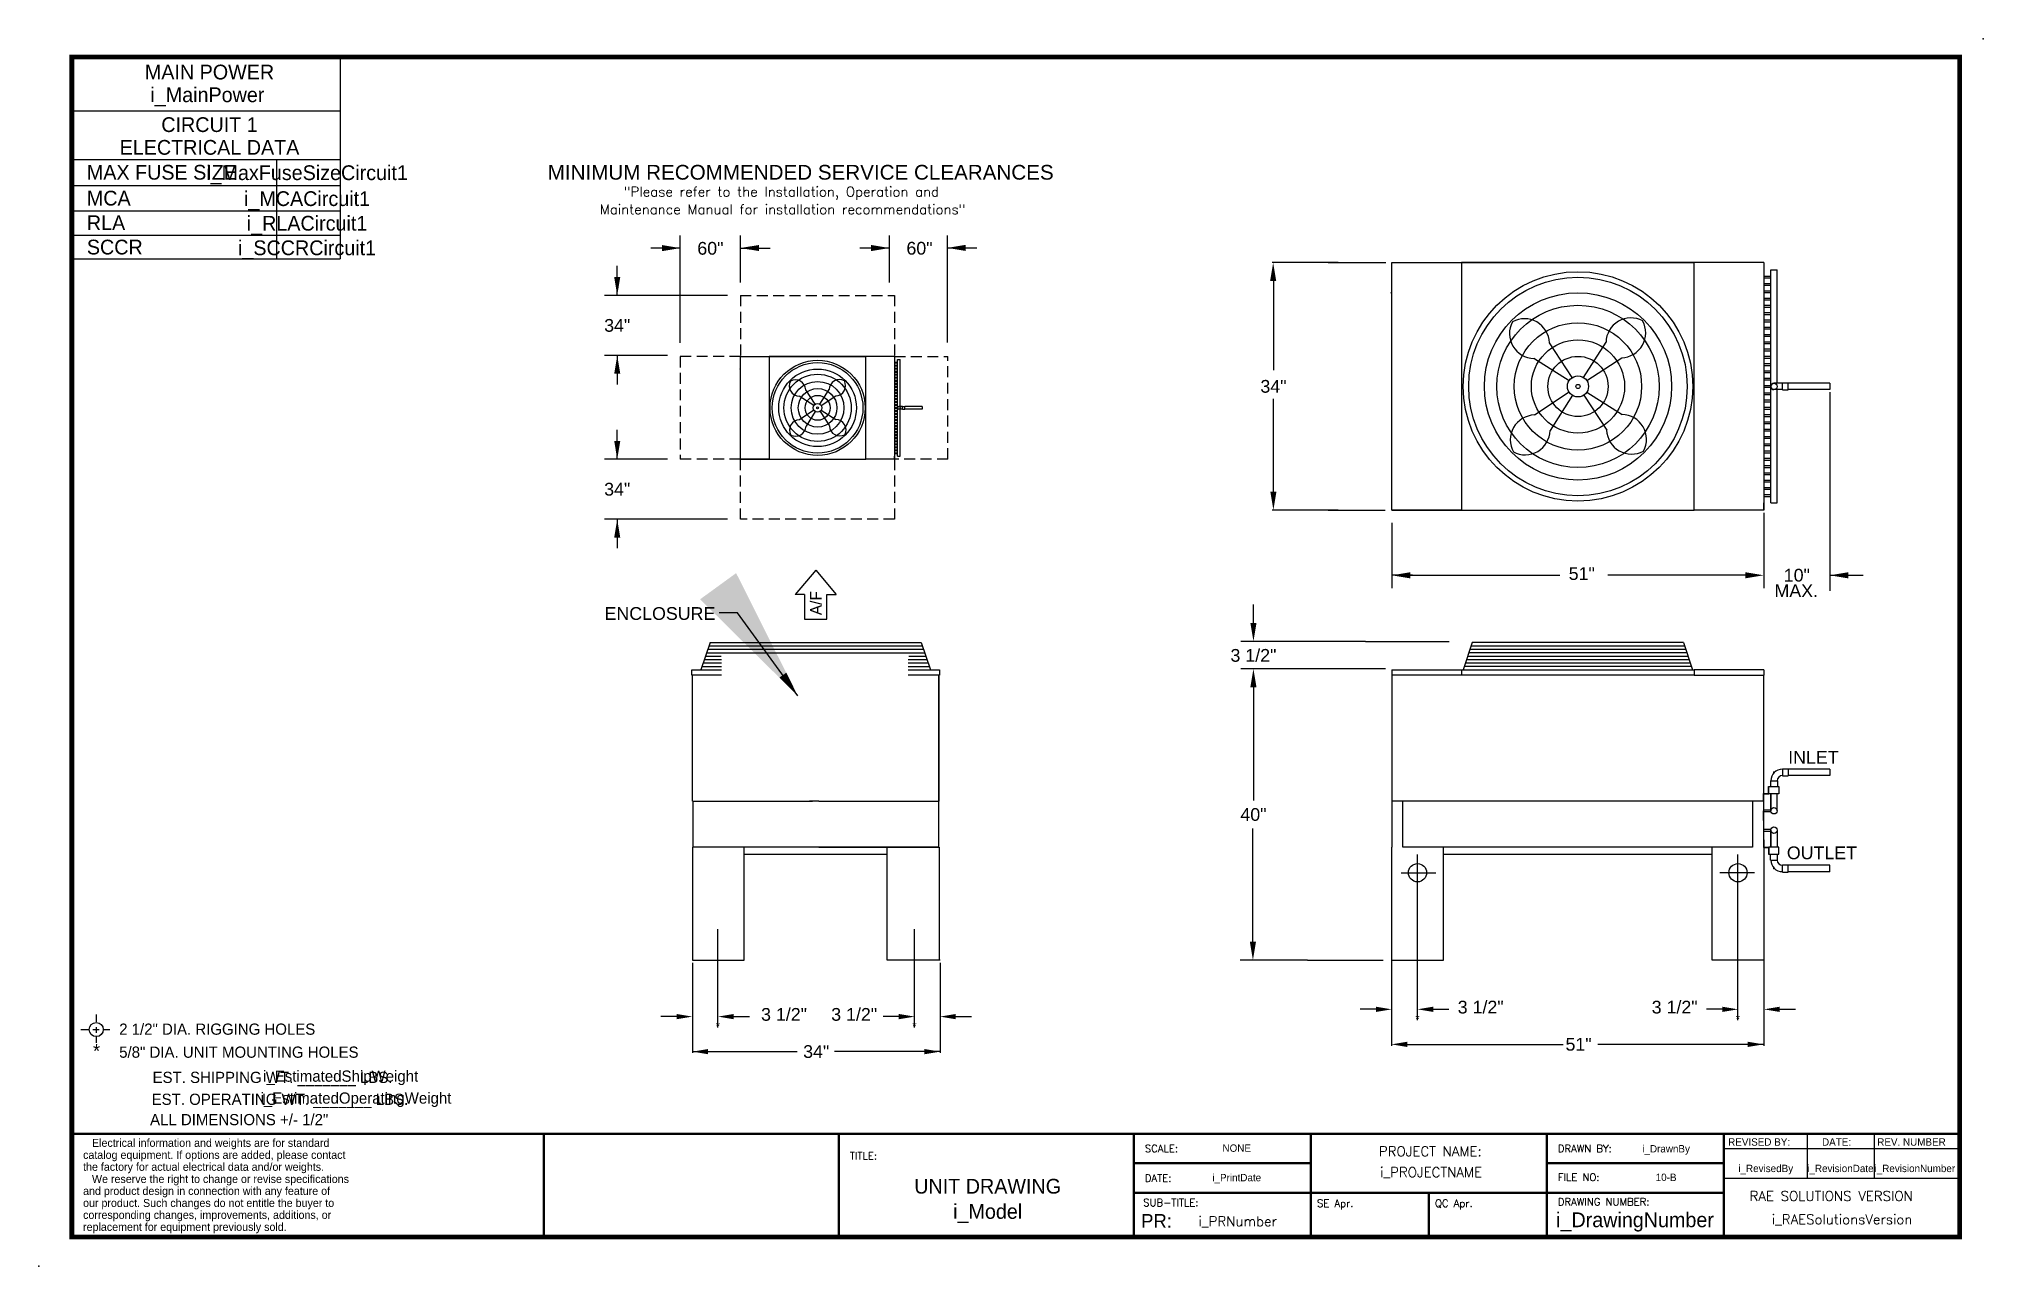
# Model space of a CAD drawing. Extents: x -14 to 253, y -5 to 163.
import ezdxf
from ezdxf.enums import TextEntityAlignment as Align

# ---------------------------------------------------------------- set-up
doc = ezdxf.new("R2010")
doc.units = 0
doc.header["$MEASUREMENT"] = 0
doc.linetypes.add('DASHED', pattern=[0.75, 0.5, -0.25])
doc.layers.get('0').update_dxf_attribs({"linetype": 'CONTINUOUS'})
doc.layers.get('Defpoints').update_dxf_attribs({"linetype": 'CONTINUOUS'})
doc.layers.add('C1E', color=7, linetype='CONTINUOUS')
doc.styles.add('dimentions', font='ARIAL.TTF')
doc.styles.add('SIMPLEX', font='SIMPLEX')
doc.dimstyles.get("Standard").update_dxf_attribs({"dimtxt": 1.328, "dimasz": 1.328, "dimexe": 0.18, "dimexo": 0.375, "dimgap": 0.09, "dimtad": 0, "dimtih": 1, "dimtoh": 1, "dimdec": 1, "dimzin": 0, "dimdsep": 46, "dimlunit": 5, "dimtxsty": 'STANDARD', "dimcen": 0.09, "dimadec": 0, "dimazin": 0, "dimtfac": 1, "dimtdec": 1, "dimtofl": 0, "dimtmove": 0, "dimatfit": 3, "dimfxl": 1, "dimtolj": 1, "dimtzin": 0, "dimarcsym": 0})

msp = doc.modelspace()

# ---------------------------------------------------------------- linework, layer by layer
at = {"color": 7, "lineweight": 30}
for p, q in [((74.33, 121.78), (74.33, 136.48)), ((82.58, 130.03), (82.58, 136.48)), ((82.58, 130.03), (82.58, 136.48)), ((103.04, 130.04), (103.04, 136.49)), ((103.04, 130.04), (103.04, 136.49)), ((111.01, 121.79), (111.01, 136.49)), ((74.33, 134.77), (70.28, 134.77)), ((82.63, 134.78), (86.68, 134.78)), ((103.04, 134.78), (98.99, 134.78)), ((111.01, 134.8), (115.06, 134.8)), ((65.67, 128.28), (65.67, 132.33)), ((164.64, 132.78), (155.59, 132.78)), ((155.77, 131.46), (155.77, 118.03)), ((163.27, 132.78), (171.21, 132.78)), ((80.83, 128.28), (63.92, 128.28)), ((72.58, 120.03), (63.92, 120.03)), ((72.58, 120.03), (63.92, 120.03)), ((65.67, 120.03), (65.67, 116.06)), ((232.17, 114.98), (232.17, 89.67)), ((155.77, 100.11), (155.77, 114.08)), ((65.67, 105.79), (65.67, 109.84)), ((72.58, 105.79), (63.92, 105.79)), ((164.64, 98.78), (155.59, 98.78)), ((163.27, 98.78), (171.11, 98.78)), ((65.67, 97.54), (65.67, 93.57)), ((223.08, 98.44), (223.08, 89.67)), ((232.17, 89.85), (236.73, 89.85)), ((168.41, 80.78), (179.89, 80.78)), ((175.55, 28.76), (175.55, 51.51)), ((219.55, 28.76), (219.55, 51.51)), ((173.3, 49.01), (178.05, 49.01)), ((221.8, 49.01), (217.05, 49.01)), ((79.49, 27.76), (79.49, 41.26)), ((106.49, 27.76), (106.49, 41.26)), ((171.99, 37.63), (171.99, 25.27)), ((223.12, 37.63), (223.12, 25.27)), ((75.99, 36.63), (75.99, 24.27)), ((109.99, 36.63), (109.99, 24.27)), ((160.45, 37.01), (170.83, 37.01)), ((-5.86, 29.55), (-5.86, 28.53)), ((-7.97, 27.48), (-6.94, 27.48)), ((-6.34, 27.48), (-5.47, 27.48)), ((-5.86, 27.81), (-5.86, 27.04)), ((-4.87, 27.48), (-3.98, 27.48)), ((-5.86, 26.49), (-5.86, 25.68)), ((75.99, 24.45), (90.38, 24.45)), ((109.99, 24.45), (95.48, 24.45)), ((173.62, 25.45), (195.53, 25.45)), ((223.05, 25.45), (200.32, 25.45)), ((55.59, -1), (55.59, 13.18)), ((96.09, -1), (96.09, 13.18)), ((136.59, 13.18), (217.59, 13.18)), ((136.59, -1), (136.59, 13.18)), ((160.89, 13.18), (160.89, -1)), ((193.29, 13.18), (193.29, 5.07)), ((217.59, 13.18), (217.59, -1)), ((217.59, 13.18), (249.99, 13.18)), ((217.59, 13.18), (217.59, 11.15)), ((217.59, 11.15), (249.99, 11.15)), ((229.03, 13.18), (229.03, 7.1)), ((238.23, 13.18), (238.23, 7.1)), ((160.89, 9.12), (136.59, 9.12)), ((193.29, 9.12), (217.59, 9.12)), ((193.29, 5.07), (193.29, 9.12)), ((217.59, 7.1), (249.99, 7.1)), ((217.59, 5.07), (136.59, 5.07)), ((177.09, 5.07), (177.09, -1)), ((193.29, 5.07), (193.29, -1))]:
    msp.add_line(p, q, dxfattribs=at)
at = {"color": 7, "ltscale": 7}
for p, q in [((172.02, 132.78), (181.58, 132.78)), ((172.02, 98.78), (172.02, 132.78)), ((181.58, 132.78), (213.52, 132.78)), ((213.52, 132.78), (181.58, 132.78)), ((181.58, 132.78), (181.58, 98.78)), ((223.08, 132.78), (213.52, 132.78)), ((213.52, 98.78), (213.52, 132.78)), ((223.05, 130.92), (224.07, 130.92)), ((223.08, 132.78), (223.08, 98.78)), ((223.08, 132.78), (223.08, 131.78)), ((224.05, 131.78), (224.93, 131.78)), ((224.05, 99.78), (224.05, 131.78)), ((224.93, 116.22), (224.93, 131.78)), ((223.05, 130.67), (224.07, 130.67)), ((223.05, 129.92), (224.07, 129.92)), ((223.05, 129.67), (224.07, 129.67)), ((223.05, 128.92), (224.07, 128.92)), ((223.05, 128.67), (224.07, 128.67)), ((223.05, 127.92), (224.07, 127.92)), ((223.05, 127.67), (224.07, 127.67)), ((223.05, 126.92), (224.07, 126.92)), ((223.05, 126.67), (224.07, 126.67)), ((223.05, 125.92), (224.07, 125.92)), ((223.05, 125.67), (224.07, 125.67)), ((223.05, 124.92), (224.07, 124.92)), ((223.05, 124.67), (224.07, 124.67)), ((223.05, 123.92), (224.07, 123.92)), ((223.05, 123.67), (224.07, 123.67)), ((223.05, 122.92), (224.07, 122.92)), ((223.05, 122.67), (224.07, 122.67)), ((223.05, 121.92), (224.07, 121.92)), ((223.05, 121.67), (224.07, 121.67)), ((223.05, 120.92), (224.07, 120.92)), ((223.05, 120.67), (224.07, 120.67)), ((82.58, 119.88), (86.55, 119.88)), ((82.58, 105.79), (82.58, 119.88)), ((86.55, 119.88), (99.79, 119.88)), ((99.79, 119.88), (86.55, 119.88)), ((86.55, 119.88), (86.55, 105.79)), ((103.75, 119.88), (99.79, 119.88)), ((99.79, 105.79), (99.79, 119.88)), ((103.74, 119.11), (104.16, 119.11)), ((103.74, 119.01), (104.16, 119.01)), ((103.74, 118.7), (104.16, 118.7)), ((103.74, 118.59), (104.16, 118.59)), ((103.74, 118.28), (104.16, 118.28)), ((103.74, 118.18), (104.16, 118.18)), ((103.74, 117.87), (104.16, 117.87)), ((103.74, 117.76), (104.16, 117.76)), ((103.75, 119.88), (103.75, 105.79)), ((103.75, 119.88), (103.75, 119.47)), ((104.15, 119.47), (104.52, 119.47)), ((104.15, 106.2), (104.15, 119.47)), ((104.52, 113.02), (104.52, 119.47)), ((223.05, 119.92), (224.07, 119.92)), ((223.05, 119.67), (224.07, 119.67)), ((223.05, 118.92), (224.07, 118.92)), ((223.05, 118.67), (224.07, 118.67)), ((223.05, 117.92), (224.07, 117.92)), ((223.05, 117.67), (224.07, 117.67)), ((103.74, 117.45), (104.16, 117.45)), ((103.74, 117.35), (104.16, 117.35)), ((103.74, 117.04), (104.16, 117.04)), ((103.74, 116.94), (104.16, 116.94)), ((103.74, 116.62), (104.16, 116.62)), ((103.74, 116.52), (104.16, 116.52)), ((103.74, 116.21), (104.16, 116.21)), ((103.74, 116.11), (104.16, 116.11)), ((103.74, 115.8), (104.16, 115.8)), ((103.74, 115.69), (104.16, 115.69)), ((103.74, 115.38), (104.16, 115.38)), ((103.74, 115.28), (104.16, 115.28)), ((103.74, 114.97), (104.16, 114.97)), ((103.74, 114.86), (104.16, 114.86)), ((223.05, 116.92), (224.07, 116.92)), ((223.05, 116.67), (224.07, 116.67)), ((223.05, 115.92), (224.07, 115.92)), ((223.05, 115.67), (224.07, 115.67)), ((223.05, 114.92), (224.07, 114.92)), ((225.66, 116.22), (224.49, 116.22)), ((225.66, 115.35), (224.49, 115.35)), ((224.93, 99.78), (224.93, 115.35)), ((225.66, 116.27), (226.44, 116.27)), ((225.66, 115.3), (225.66, 116.27)), ((225.66, 115.3), (226.44, 115.3)), ((226.44, 115.3), (226.44, 116.27)), ((232.17, 116.22), (226.44, 116.22)), ((232.17, 115.35), (226.44, 115.35)), ((232.17, 116.22), (232.17, 115.35)), ((103.74, 114.55), (104.16, 114.55)), ((103.74, 114.45), (104.16, 114.45)), ((103.74, 114.14), (104.16, 114.14)), ((103.74, 114.03), (104.16, 114.03)), ((103.74, 113.72), (104.16, 113.72)), ((103.74, 113.62), (104.16, 113.62)), ((103.74, 113.31), (104.16, 113.31)), ((103.74, 113.2), (104.16, 113.2)), ((103.74, 112.89), (104.16, 112.89)), ((103.74, 112.79), (104.16, 112.79)), ((103.74, 112.48), (104.16, 112.48)), ((103.74, 112.38), (104.16, 112.38)), ((104.82, 113.02), (104.34, 113.02)), ((104.82, 112.66), (104.34, 112.66)), ((104.52, 106.2), (104.52, 112.66)), ((104.82, 113.04), (105.14, 113.04)), ((104.82, 112.64), (104.82, 113.04)), ((104.82, 112.64), (105.14, 112.64)), ((105.14, 112.64), (105.14, 113.04)), ((107.52, 113.02), (105.14, 113.02)), ((107.52, 112.66), (105.14, 112.66)), ((107.52, 113.02), (107.52, 112.66)), ((223.05, 114.67), (224.07, 114.67)), ((223.05, 113.92), (224.07, 113.92)), ((223.05, 113.67), (224.07, 113.67)), ((223.05, 112.92), (224.07, 112.92)), ((223.05, 112.67), (224.07, 112.67)), ((103.74, 112.06), (104.16, 112.06)), ((103.74, 111.96), (104.16, 111.96)), ((103.74, 111.65), (104.16, 111.65)), ((103.74, 111.55), (104.16, 111.55)), ((103.74, 111.24), (104.16, 111.24)), ((103.74, 111.13), (104.16, 111.13)), ((103.74, 110.82), (104.16, 110.82)), ((103.74, 110.72), (104.16, 110.72)), ((103.74, 110.41), (104.16, 110.41)), ((103.74, 110.3), (104.16, 110.3)), ((103.74, 109.99), (104.16, 109.99)), ((103.74, 109.89), (104.16, 109.89)), ((103.74, 109.58), (104.16, 109.58)), ((103.74, 109.47), (104.16, 109.47)), ((223.05, 111.92), (224.07, 111.92)), ((223.05, 111.67), (224.07, 111.67)), ((223.05, 110.92), (224.07, 110.92)), ((223.05, 110.67), (224.07, 110.67)), ((223.05, 109.92), (224.07, 109.92)), ((223.05, 109.67), (224.07, 109.67)), ((103.74, 109.16), (104.16, 109.16)), ((103.74, 109.06), (104.16, 109.06)), ((103.74, 108.75), (104.16, 108.75)), ((103.74, 108.64), (104.16, 108.64)), ((103.74, 108.33), (104.16, 108.33)), ((103.74, 108.23), (104.16, 108.23)), ((103.74, 107.92), (104.16, 107.92)), ((103.74, 107.82), (104.16, 107.82)), ((103.74, 107.5), (104.16, 107.5)), ((103.74, 107.4), (104.16, 107.4)), ((103.74, 107.09), (104.16, 107.09)), ((103.74, 106.99), (104.16, 106.99)), ((223.05, 108.92), (224.07, 108.92)), ((223.05, 108.67), (224.07, 108.67)), ((223.05, 107.92), (224.07, 107.92)), ((223.05, 107.67), (224.07, 107.67)), ((223.05, 106.92), (224.07, 106.92)), ((82.58, 105.79), (86.55, 105.79)), ((86.55, 105.79), (82.58, 105.79)), ((86.55, 105.79), (99.79, 105.79)), ((103.75, 105.79), (99.79, 105.79)), ((103.75, 105.79), (99.79, 105.79)), ((103.74, 106.68), (104.16, 106.68)), ((103.74, 106.57), (104.16, 106.57)), ((103.75, 105.79), (103.75, 106.2)), ((104.15, 106.2), (104.52, 106.2)), ((223.05, 106.67), (224.07, 106.67)), ((223.05, 105.92), (224.07, 105.92)), ((223.05, 105.67), (224.07, 105.67)), ((223.05, 104.92), (224.07, 104.92)), ((223.05, 104.67), (224.07, 104.67)), ((223.05, 103.92), (224.07, 103.92)), ((223.05, 103.67), (224.07, 103.67)), ((223.05, 102.92), (224.07, 102.92)), ((223.05, 102.67), (224.07, 102.67)), ((223.05, 101.92), (224.07, 101.92)), ((223.05, 101.67), (224.07, 101.67)), ((172.02, 98.78), (181.58, 98.78)), ((181.58, 98.78), (172.02, 98.78)), ((181.58, 98.78), (213.52, 98.78)), ((223.08, 98.78), (213.52, 98.78)), ((223.08, 98.78), (213.52, 98.78)), ((223.05, 100.92), (224.07, 100.92)), ((223.05, 100.67), (224.07, 100.67)), ((223.08, 98.78), (223.08, 99.78)), ((224.05, 99.78), (224.93, 99.78)), ((80.83, 97.54), (63.92, 97.54)), ((75.92, 76.13), (75.92, 76.88)), ((75.92, 76.88), (80, 76.88)), ((80, 76.13), (75.92, 76.13)), ((76.02, 58.88), (76.02, 76.13)), ((76.02, 58.85), (76.02, 76.13)), ((105.62, 76.88), (109.92, 76.88)), ((109.92, 76.13), (105.62, 76.13)), ((109.83, 58.85), (109.83, 76.13)), ((109.83, 76.13), (109.83, 58.85)), ((109.92, 76.88), (109.92, 76.13)), ((172.02, 76.88), (181.58, 76.88)), ((172.02, 76.88), (172.02, 76.13)), ((181.58, 76.13), (172.02, 76.13)), ((172.05, 58.85), (172.05, 76.13)), ((181.58, 76.88), (181.58, 76.13)), ((181.58, 76.85), (213.52, 76.85)), ((213.52, 76.13), (181.58, 76.13)), ((223.08, 76.88), (213.52, 76.88)), ((213.52, 76.88), (213.52, 76.13)), ((213.52, 76.13), (223.08, 76.13)), ((223.05, 76.13), (223.05, 58.85)), ((223.08, 76.88), (223.08, 76.13)), ((224, 61.63), (224.98, 61.63)), ((224, 61.63), (224, 60.85)), ((224.98, 61.63), (224.98, 60.85)), ((225.66, 63.28), (225.66, 62.31)), ((225.66, 63.28), (226.44, 63.28)), ((225.66, 62.31), (226.44, 62.31)), ((226.44, 63.28), (226.44, 62.31)), ((232.17, 63.23), (226.44, 63.23)), ((232.17, 62.36), (226.44, 62.36)), ((232.17, 63.23), (232.17, 62.36)), ((76.02, 58.85), (92.49, 58.85)), ((76.05, 58.85), (76.05, 52.51)), ((93.36, 58.85), (109.83, 58.85)), ((109.8, 58.85), (109.8, 52.51)), ((172.05, 52.51), (172.05, 59.88)), ((223.05, 58.85), (172.05, 58.85)), ((173.55, 52.51), (173.55, 58.85)), ((221.55, 58.85), (221.55, 52.51)), ((223.05, 59.91), (223.74, 59.91)), ((223.05, 58.85), (223.05, 59.91)), ((223.05, 59.88), (223.05, 52.51)), ((223.05, 58.85), (223.05, 56.19)), ((223.12, 58.85), (223.05, 58.85)), ((223.12, 58.85), (223.12, 59.85)), ((223.12, 59.85), (223.8, 59.85)), ((223.74, 59.91), (223.74, 60.85)), ((223.74, 60.85), (223.8, 60.85)), ((223.8, 59.85), (223.8, 60.85)), ((223.8, 60.85), (224.93, 60.85)), ((225.18, 59.85), (223.8, 59.85)), ((224.05, 60.85), (224.93, 60.85)), ((224.05, 59.85), (224.05, 57.52)), ((224.05, 57.52), (224.05, 59.85)), ((224.93, 60.85), (225.18, 60.85)), ((224.93, 57.52), (224.93, 59.85)), ((225.18, 60.85), (225.18, 59.85)), ((223.05, 57.65), (224.07, 57.65)), ((223.05, 56.19), (223.05, 57.52)), ((223.05, 57.4), (224.07, 57.4)), ((223.05, 54.99), (224.07, 54.99)), ((223.05, 54.74), (224.07, 54.74)), ((223.05, 53.54), (223.05, 52.47)), ((223.12, 53.54), (223.05, 53.54)), ((223.12, 53.54), (223.12, 52.54)), ((224.05, 52.54), (224.05, 54.86)), ((224.05, 54.86), (224.05, 52.54)), ((224.93, 54.86), (224.93, 52.54)), ((75.99, 52.51), (75.99, 37.01)), ((92.49, 52.51), (76.05, 52.51)), ((83.11, 37.01), (83.11, 52.51)), ((102.74, 51.51), (83.11, 51.51)), ((109.8, 52.51), (93.36, 52.51)), ((93.36, 52.51), (109.83, 52.51)), ((102.74, 37.01), (102.74, 52.51)), ((109.86, 52.51), (109.86, 37.01)), ((171.99, 52.51), (171.99, 37.01)), ((221.55, 52.51), (173.55, 52.51)), ((179.12, 37.01), (179.12, 52.51)), ((215.99, 51.51), (179.12, 51.51)), ((215.99, 37.01), (215.99, 52.51)), ((223.05, 52.47), (223.74, 52.47)), ((223.12, 52.54), (223.8, 52.54)), ((223.12, 52.51), (223.12, 37.01)), ((223.74, 52.47), (223.74, 51.54)), ((223.74, 51.54), (223.8, 51.54)), ((225.18, 52.54), (223.8, 52.54)), ((223.8, 52.54), (223.8, 51.54)), ((223.8, 51.54), (224.93, 51.54)), ((224, 50.76), (224, 51.54)), ((224, 51.54), (224.98, 51.54)), ((224, 50.76), (224.98, 50.76)), ((224.05, 51.54), (224.93, 51.54)), ((224.93, 51.54), (225.18, 51.54)), ((224.98, 50.76), (224.98, 51.54)), ((225.18, 51.54), (225.18, 52.54)), ((225.66, 50.08), (226.44, 50.08)), ((225.66, 49.1), (225.66, 50.08)), ((225.66, 49.1), (226.44, 49.1)), ((226.44, 49.1), (226.44, 50.08)), ((232.17, 50.03), (226.44, 50.03)), ((232.17, 49.15), (226.44, 49.15)), ((232.17, 49.15), (232.17, 50.03)), ((75.99, 37.01), (83.11, 37.01)), ((75.99, 37.01), (83.11, 37.01)), ((75.99, 37.01), (83.11, 37.01)), ((109.86, 37.01), (102.74, 37.01)), ((109.99, 37.01), (102.86, 37.01)), ((171.99, 37.01), (179.12, 37.01)), ((223.12, 37.01), (215.99, 37.01))]:
    msp.add_line(p, q, dxfattribs=at)
at = {"color": 7, "linetype": 'DASHED', "lineweight": 30, "ltscale": 3}
for p, q in [((82.58, 128.28), (103.75, 128.28)), ((82.58, 128.28), (82.58, 119.88)), ((103.75, 128.28), (103.75, 119.88)), ((74.33, 119.88), (74.33, 105.79)), ((82.58, 119.88), (74.33, 119.88)), ((103.75, 119.88), (111.08, 119.88)), ((111.08, 105.79), (111.08, 119.88)), ((82.58, 105.79), (74.33, 105.79)), ((82.58, 97.54), (82.58, 105.79)), ((111.08, 105.79), (103.75, 105.79)), ((103.75, 105.79), (103.75, 97.54)), ((103.75, 97.54), (82.58, 97.54))]:
    msp.add_line(p, q, dxfattribs=at)
at = {"color": 7, "linetype": 'Continuous', "lineweight": 30}
for p, q in [((171.95, 128.6), (171.95, 128.67)), ((82.55, 118.15), (82.55, 118.18))]:
    msp.add_line(p, q, dxfattribs=at)
at = {"color": 7}
for p, q in [((196.79, 117), (193.65, 121.78)), ((198.36, 117.01), (201.43, 121.84)), ((196.36, 116.56), (191.53, 119.63)), ((198.8, 116.58), (203.58, 119.72)), ((92.85, 113.34), (91.55, 115.32)), ((93.5, 113.34), (94.78, 115.35)), ((196.37, 114.99), (191.59, 111.85)), ((198.81, 115.01), (203.64, 111.94)), ((92.67, 113.16), (90.67, 114.43)), ((92.68, 112.51), (90.7, 111.21)), ((92.86, 112.33), (91.59, 110.33)), ((93.51, 112.33), (94.81, 110.35)), ((93.68, 113.17), (95.67, 114.47)), ((93.69, 112.51), (95.69, 111.24)), ((196.81, 114.56), (193.74, 109.73)), ((198.38, 114.57), (201.52, 109.79)), ((92.92, 90.57), (90.12, 87.2)), ((92.92, 90.57), (95.73, 87.2)), ((232.17, 89.67), (232.17, 87.71)), ((91.38, 87.2), (90.12, 87.2)), ((91.38, 87.2), (91.38, 83.83)), ((94.47, 83.83), (94.47, 87.2)), ((94.47, 87.2), (95.73, 87.2)), ((91.38, 83.83), (94.47, 83.83)), ((78.42, 80.63), (77.17, 76.88)), ((78.27, 80.16), (107.58, 80.16)), ((78.42, 80.63), (107.42, 80.63)), ((107.42, 80.63), (108.67, 76.88)), ((183.05, 80.6), (181.8, 76.85)), ((212.21, 80.13), (182.9, 80.13)), ((212.05, 80.6), (183.05, 80.6)), ((212.05, 80.6), (213.3, 76.85)), ((77.49, 77.82), (80, 77.82)), ((77.64, 78.29), (80, 78.29)), ((77.8, 78.76), (79.92, 78.76)), ((77.96, 79.22), (107.89, 79.22)), ((78.11, 79.69), (107.74, 79.69)), ((105.62, 78.29), (108.21, 78.29)), ((105.62, 77.82), (108.36, 77.82)), ((105.7, 78.76), (108.05, 78.76)), ((212.99, 77.79), (182.12, 77.79)), ((212.83, 78.26), (182.27, 78.26)), ((212.68, 78.72), (182.43, 78.72)), ((212.52, 79.19), (182.58, 79.19)), ((212.37, 79.66), (182.74, 79.66)), ((77.33, 77.35), (80, 77.35)), ((105.62, 77.35), (108.52, 77.35)), ((213.15, 77.32), (181.96, 77.32)), ((92.92, 58.85), (92.05, 58.85)), ((93.36, 58.85), (92.92, 58.85)), ((93.36, 52.51), (92.49, 52.51))]:
    msp.add_line(p, q, dxfattribs=at)
at = {"color": 7, "linetype": 'ByBlock', "lineweight": 30}
for p, q in [((172.02, 97.07), (172.02, 88.1)), ((223.08, 97.07), (223.08, 88.1)), ((174.88, 89.85), (172.02, 89.85)), ((174.54, 89.85), (195.08, 89.85)), ((220.56, 89.85), (201.68, 89.85)), ((153.02, 83.3), (153.02, 85.82)), ((168.41, 80.78), (151.27, 80.78)), ((171.16, 77.01), (151.27, 77.01)), ((153.02, 74.49), (153.02, 58.92)), ((152.95, 39.53), (152.95, 55.09)), ((75.99, 35.51), (75.99, 27.76)), ((109.99, 35.51), (109.99, 27.76)), ((160.45, 37.01), (151.2, 37.01)), ((171.99, 36.51), (171.99, 28.76)), ((223.12, 36.51), (223.12, 28.76)), ((169.83, 30.26), (167.67, 30.26)), ((177.71, 30.26), (179.87, 30.26)), ((217.39, 30.26), (215.23, 30.26)), ((225.28, 30.26), (227.44, 30.26)), ((73.83, 29.26), (71.67, 29.26)), ((81.65, 29.26), (83.81, 29.26)), ((104.33, 29.26), (102.17, 29.26)), ((112.15, 29.26), (114.31, 29.26))]:
    msp.add_line(p, q, dxfattribs=at)
at = {"color": 7, "const_width": 0.648}
msp.add_lwpolyline([(-9.21, -1), (249.99, -1), (249.99, 161), (-9.21, 161), (-9.21, -1)], dxfattribs=at)
at = {"color": 7, "lineweight": 30, "const_width": 0.324}
for points in [[(55.98, 13.18), (-9.21, 13.18)], [(249.99, 13.18), (55.59, 13.18), (55.59, -1)], [(96.09, 13.18), (96.09, -1)], [(136.59, 13.18), (136.59, -1)], [(160.89, 13.18), (160.89, -1)], [(193.29, 13.18), (193.29, -1)], [(217.59, -1), (217.59, 13.18), (249.99, 13.18)], [(160.89, 9.12), (136.59, 9.12)], [(217.59, 9.12), (193.29, 9.12), (193.29, -1)], [(217.59, 5.07), (136.59, 5.07)], [(177.09, 5.07), (177.09, -1)]]:
    msp.add_lwpolyline(points, dxfattribs=at)
at = {"color": 7}
for centre, radius in [((197.58, 115.78), 15.75), ((197.58, 115.78), 15), ((197.58, 115.78), 12.85), ((197.58, 115.78), 11.14), ((197.58, 115.78), 8.74), ((197.58, 115.78), 6.4), ((93.18, 112.84), 6.53), ((93.18, 112.84), 6.22), ((93.18, 112.84), 5.33), ((197.58, 115.78), 4.13), ((93.18, 112.84), 4.62), ((93.18, 112.84), 3.62), ((93.18, 112.84), 2.65), ((197.58, 115.78), 1.45), ((197.58, 115.78), 0.286), ((93.18, 112.84), 1.71), ((93.18, 112.84), 0.602), ((93.18, 112.84), 0.119)]:
    msp.add_circle(centre, radius, dxfattribs=at)
at = {"color": 7, "ltscale": 7}
for centre, radius in [((224.49, 115.78), 0.438), ((104.34, 112.84), 0.181), ((224.49, 57.52), 0.438), ((224.49, 54.86), 0.438), ((175.55, 49.01), 1.25), ((219.55, 49.01), 1.25)]:
    msp.add_circle(centre, radius, dxfattribs=at)
at = {"color": 7, "lineweight": 30}
msp.add_circle((-5.86, 27.48), 0.971, dxfattribs=at)
at = {"color": 7}
for centre, radius, start, end in [((191.61, 123.05), 3.43, 152.1445, 268.6588), ((190.23, 121.65), 3.43, 2.1853, 118.6996), ((204.86, 121.76), 3.43, 62.1445, 178.6588), ((203.45, 123.14), 3.43, 272.1853, 28.6996), ((90.71, 115.85), 1.42, 152.1445, 268.6588), ((90.13, 115.27), 1.42, 2.1853, 118.6996), ((96.2, 115.31), 1.42, 62.1445, 178.6588), ((95.61, 115.89), 1.42, 272.1853, 28.6996), ((90.75, 109.79), 1.42, 92.1853, 208.6996), ((90.17, 110.36), 1.42, 242.1445, 358.6588), ((96.23, 110.4), 1.42, 182.1853, 298.6996), ((95.66, 109.82), 1.42, 332.1445, 88.6588), ((191.72, 108.43), 3.43, 92.1853, 208.6996), ((190.31, 109.81), 3.43, 242.1445, 358.6588), ((204.94, 109.92), 3.43, 182.1853, 298.6996), ((203.56, 108.51), 3.43, 332.1445, 88.6588)]:
    msp.add_arc(centre, radius, start, end, dxfattribs=at)
at = {"color": 7, "ltscale": 7}
for centre, radius, start, end in [((224.49, 115.78), 0.438, 90, 270), ((104.34, 112.84), 0.181, 90, 270), ((225.66, 61.63), 1.6, 90, 180), ((225.66, 61.63), 0.729, 90, 180), ((225.66, 50.76), 1.6, 180, 270), ((225.66, 50.76), 0.729, 180, 270)]:
    msp.add_arc(centre, radius, start, end, dxfattribs=at)
at = {"color": 7}
for p in [(253.21, 163.5), (217.59, -1), (-13.74, -5)]:
    msp.add_point(p, dxfattribs=at)
at = {"color": 7, "ltscale": 7}
for p in [(224.49, 62.8), (224.49, 49.59)]:
    msp.add_point(p, dxfattribs=at)
at = {"color": 7, "linetype": 'ByBlock', "lineweight": 30}
for points in [[(71.81, 135.19), (71.81, 134.35), (74.33, 134.77)], [(85.15, 135.2), (85.15, 134.36), (82.63, 134.78)], [(100.52, 135.2), (100.52, 134.36), (103.04, 134.78)], [(113.53, 135.22), (113.53, 134.38), (111.01, 134.8)], [(156.15, 130.26), (155.31, 130.26), (155.73, 132.78)], [(65.25, 130.8), (66.09, 130.8), (65.67, 128.28)], [(65.25, 117.51), (66.09, 117.51), (65.67, 120.03)], [(65.25, 108.31), (66.09, 108.31), (65.67, 105.79)], [(156.18, 101.34), (155.34, 101.34), (155.76, 98.82)], [(65.25, 95.02), (66.09, 95.02), (65.67, 97.54)], [(174.54, 90.27), (174.54, 89.43), (172.02, 89.85)], [(220.56, 90.27), (220.56, 89.43), (223.08, 89.85)], [(234.69, 90.27), (234.69, 89.43), (232.17, 89.85)], [(153.44, 83.3), (152.6, 83.3), (153.02, 80.78)], [(153.44, 74.49), (152.6, 74.49), (153.02, 77.01)], [(153.37, 39.53), (152.53, 39.53), (152.95, 37.01)], [(73.83, 28.9), (73.83, 29.62), (75.99, 29.26)], [(81.65, 28.9), (81.65, 29.62), (79.49, 29.26)], [(104.33, 28.9), (104.33, 29.62), (106.49, 29.26)], [(112.15, 28.9), (112.15, 29.62), (109.99, 29.26)], [(169.83, 29.9), (169.83, 30.62), (171.99, 30.26)], [(177.71, 29.9), (177.71, 30.62), (175.55, 30.26)], [(217.39, 29.9), (217.39, 30.62), (219.55, 30.26)], [(225.28, 29.9), (225.28, 30.62), (223.12, 30.26)], [(78.15, 24.09), (78.15, 24.81), (75.99, 24.45)], [(107.83, 24.09), (107.83, 24.81), (109.99, 24.45)], [(174.15, 25.09), (174.15, 25.81), (171.99, 25.45)], [(220.89, 25.09), (220.89, 25.81), (223.05, 25.45)]]:
    msp.add_solid(points, dxfattribs=at)
at = {"color": 7, "lineweight": 30}
for points in [[(73.02, 134.99), (73.02, 134.55), (74.33, 134.77)], [(83.9, 135), (83.9, 134.56), (82.58, 134.78)], [(101.73, 135), (101.73, 134.57), (103.04, 134.78)], [(112.32, 135.01), (112.32, 134.58), (111.01, 134.8)], [(65.45, 129.59), (65.89, 129.59), (65.67, 128.28)], [(65.45, 107.1), (65.89, 107.1), (65.67, 105.79)], [(87.94, 75.81), (90.45, 73.31), (88.89, 76.49)]]:
    msp.add_solid(points, dxfattribs=at)
at = {"layer": 'C1E', "color": 7, "lineweight": 30}
for p, q in [((27.63, 161), (27.63, 133.29)), ((27.63, 153.58), (-9.21, 153.58)), ((27.63, 146.9), (-9, 146.9)), ((18.9, 146.9), (18.9, 133.29)), ((-9.02, 143.37), (27.63, 143.37)), ((-9.1, 139.91), (27.63, 139.91)), ((-9.27, 136.54), (27.63, 136.54)), ((-9.26, 133.29), (27.63, 133.29))]:
    msp.add_line(p, q, dxfattribs=at)
at = {"layer": 'Defpoints', "color": 7, "linetype": 'ByBlock', "lineweight": 30}
for p in [(155.73, 132.78), (172.02, 89.85), (153.02, 80.78), (153.02, 77.01), (162.27, 77.01), (162.2, 37.01), (175.55, 30.26), (219.55, 30.26), (79.49, 29.26), (106.49, 29.26), (109.99, 24.45)]:
    msp.add_point(p, dxfattribs=at)

# ---------------------------------------------------------------- texts
at = {"color": 7, "lineweight": 30}
for s, height, style, p in [('MINIMUM RECOMMENDED SERVICE CLEARANCES', 2.025, 'dimentions', (56.13, 144.17)), ('3 1/2"', 1.75, 'dimentions', (85.42, 28.69)), ('3 1/2"', 1.75, 'dimentions', (95.05, 28.69)), ('SCALE:', 1.012, 'SIMPLEX', (138.11, 10.64)), ('DRAWN BY:', 1.012, 'SIMPLEX', (194.81, 10.64)), ('TITLE:', 1.012, 'SIMPLEX', (97.61, 9.63)), ('DATE:', 1.012, 'SIMPLEX', (138.11, 6.59)), ('FILE NO:', 1.012, 'SIMPLEX', (194.81, 6.69)), ('SUB-TITLE:', 1.012, 'SIMPLEX', (137.89, 3.21)), ('SE Apr.', 1.012, 'SIMPLEX', (161.75, 3.12)), ('QC Apr.', 1.012, 'SIMPLEX', (177.95, 3.12)), ('DRAWING NUMBER:', 1.0125, 'SIMPLEX', (194.81, 3.33)), ('RAE SOLUTIONS VERSION', 1.3446, 'SIMPLEX', (221.14, 3.95))]:
    msp.add_text(s, height=height, dxfattribs=dict(at, style=style)).set_placement(p)
for s, height, style, p in [('"Please refer to the Installation, Operation and', 1.3446, 'SIMPLEX', (88.21, 141.85)), ('Maintenance Manual for installation recommendations"', 1.3446, 'SIMPLEX', (88.37, 139.41)), ('MAX.', 1.75, 'dimentions', (227.55, 86.85)), ('PROJECT NAME:', 1.3446, 'SIMPLEX', (177.3, 10.1)), ('i_PROJECTNAME', 1.3446, 'SIMPLEX', (177.4, 7.23)), ('i_PRNumber', 1.345, 'SIMPLEX', (150.87, 0.49)), ('i_RAESolutionsVersion', 1.3446, 'SIMPLEX', (233.83, 0.75))]:
    msp.add_text(s, height=height, dxfattribs=dict(at, style=style)).set_placement(p, align=Align.CENTER)
at = {"color": 7, "style": 'dimentions'}
for s, p in [('51"', (198.1, 90.07)), ('40"', (153.02, 57.01))]:
    msp.add_text(s, height=1.75, dxfattribs=at).set_placement(p, align=Align.MIDDLE)
at = {"color": 7}
msp.add_text('A/F', height=1.594, rotation=90, dxfattribs=at).set_placement((93.75, 84.37))
at = {"color": 7, "lineweight": 30, "style": 'dimentions'}
msp.add_text('3 1/2"', height=1.75, dxfattribs=at).set_placement((153.02, 78.89), align=Align.MIDDLE)
for s, p in [('INLET', (233.37, 63.99)), ('OUTLET', (235.9, 50.87))]:
    msp.add_text(s, height=1.75, dxfattribs=at).set_placement(p, align=Align.RIGHT)
at = {"color": 7, "lineweight": 30}
for s, height, p in [('*', 1.12, (175.55, 28.38)), ('*', 1.12, (219.54, 28.38)), ('*', 1.12, (79.48, 27.38)), ('*', 1.12, (106.47, 27.38)), ('*', 1.89, (-5.82, 23.59)), ('EST. SHIPPING WT. _______ LBS.', 1.539, (18.34, 20.15)), ('i_EstimatedShipWeight', 1.5408, (27.7, 20.32)), ('EST. OPERATING WT. _______ LBS.', 1.539, (19.36, 17.14)), ('i_EstimatedOperatingWeight', 1.539, (29.8, 17.31)), ('ALL DIMENSIONS +/- 1/2"', 1.539, (13.76, 14.35)), ('NONE', 1.012, (150.73, 10.7)), ('i_DrawnBy', 1.012, (209.68, 10.61)), ('i_RevisedBy', 1.0125, (223.36, 7.91)), ('i_RevisionDate', 1.0125, (233.61, 7.91)), ('i_RevisionNumber', 1.0125, (243.83, 7.91)), ('UNIT DRAWING', 2.025, (116.53, 4.96)), ('i_PrintDate', 1.0125, (150.73, 6.65)), ('10-B', 1.012, (209.68, 6.69)), ('i_Model', 2.025, (116.53, 1.5)), ('i_DrawingNumber', 2.025, (205.41, 0.35))]:
    msp.add_text(s, height=height, dxfattribs=at).set_placement(p, align=Align.CENTER)
at = {"color": 7, "style": 'dimentions'}
for p in [(181.07, 29.69), (207.7, 29.69)]:
    msp.add_text('3 1/2"', height=1.75, dxfattribs=at).set_placement(p)
at = {"color": 7, "lineweight": 30}
for s, height, p in [('2 1/2" DIA. RIGGING HOLES', 1.539, (-2.71, 26.77)), ('5/8" DIA. UNIT MOUNTING HOLES', 1.539, (-2.71, 23.61)), ('catalog equipment. If options are added, please contact', 1.0965, (-7.67, 9.73)), ('   Electrical information and weights are for standard', 1.0965, (-7.67, 11.38)), ('REVISED BY:', 1.0125, (218.2, 11.54)), ('DATE:', 1.012, (231.09, 11.54)), ('REV. NUMBER', 1.0125, (238.67, 11.54)), ('the factory for actual electrical data and/or weights.', 1.0965, (-7.67, 8.09)), ('and product design in connection with any feature of', 1.0965, (-7.67, 4.78)), ('   We reserve the right to change or revise specifications', 1.0965, (-7.67, 6.42)), ('our product. Such changes do not entitle the buyer to', 1.0965, (-7.67, 3.13)), ('corresponding changes, improvements, additions, or ', 1.0965, (-7.67, 1.49)), ('replacement for equipment previously sold.', 1.0965, (-7.67, -0.16))]:
    msp.add_text(s, height=height, dxfattribs=at).set_placement(p)
msp.add_text('PR:', height=1.898, dxfattribs=at).set_placement((141.83, 0.26), align=Align.RIGHT)
at = {"color": 7, "lineweight": 30, "char_height": 1.75, "style": 'dimentions'}
for s, insert, attachment_point in [('\\A1;60"', (78.46, 134.73), 5), ('\\A1;60"', (107.17, 134.74), 5), ('\\A1;34"', (65.67, 124.15), 5), ('\\A1;34"', (155.77, 115.78), 5), ('\\A1;34"', (65.67, 101.66), 5), ('\\A1;10"', (227.63, 89.85), 5), ('ENCLOSURE', (79.14, 84.59), 6), ('34"', (92.99, 24.45), 5), ('51"', (197.66, 25.45), 5)]:
    msp.add_mtext(s, dxfattribs=dict(at, insert=insert, attachment_point=attachment_point))
at = {"layer": 'C1E', "color": 7, "lineweight": 30}
for s, p in [('MAIN POWER', (9.69, 157.93)), ('i_MainPower', (9.4, 154.81)), ('CIRCUIT 1', (9.69, 150.71)), ('ELECTRICAL DATA', (9.69, 147.59)), ('i_MaxFuseSizeCircuit1', (23.08, 144.11)), ('i_MCACircuit1', (23.08, 140.55)), ('i_RLACircuit1', (23.08, 137.17)), ('i_SCCRCircuit1', (23.08, 133.8))]:
    msp.add_text(s, height=2.025, dxfattribs=at).set_placement(p, align=Align.CENTER)
for s, p in [('MAX FUSE SIZE', (-7.15, 144.17)), ('MCA', (-7.15, 140.62)), ('RLA', (-7.15, 137.24)), ('SCCR', (-7.15, 133.9))]:
    msp.add_text(s, height=2.025, dxfattribs=at).set_placement(p)

# ---------------------------------------------------------------- leaders
at = {"color": 7, "lineweight": 30, "annotation_type": 0, "has_hookline": 1, "hookline_direction": 1}
msp.add_leader([(90.45, 73.31), (82.19, 84.68), (79.67, 84.68)], dimstyle='Standard', override={"dimscale": 14, "dimtxt": 0.09375, "dimexe": 0.125, "dimexo": 0.125, "dimtix": 1}, dxfattribs=at)

doc.saveas('drawing.dxf')
